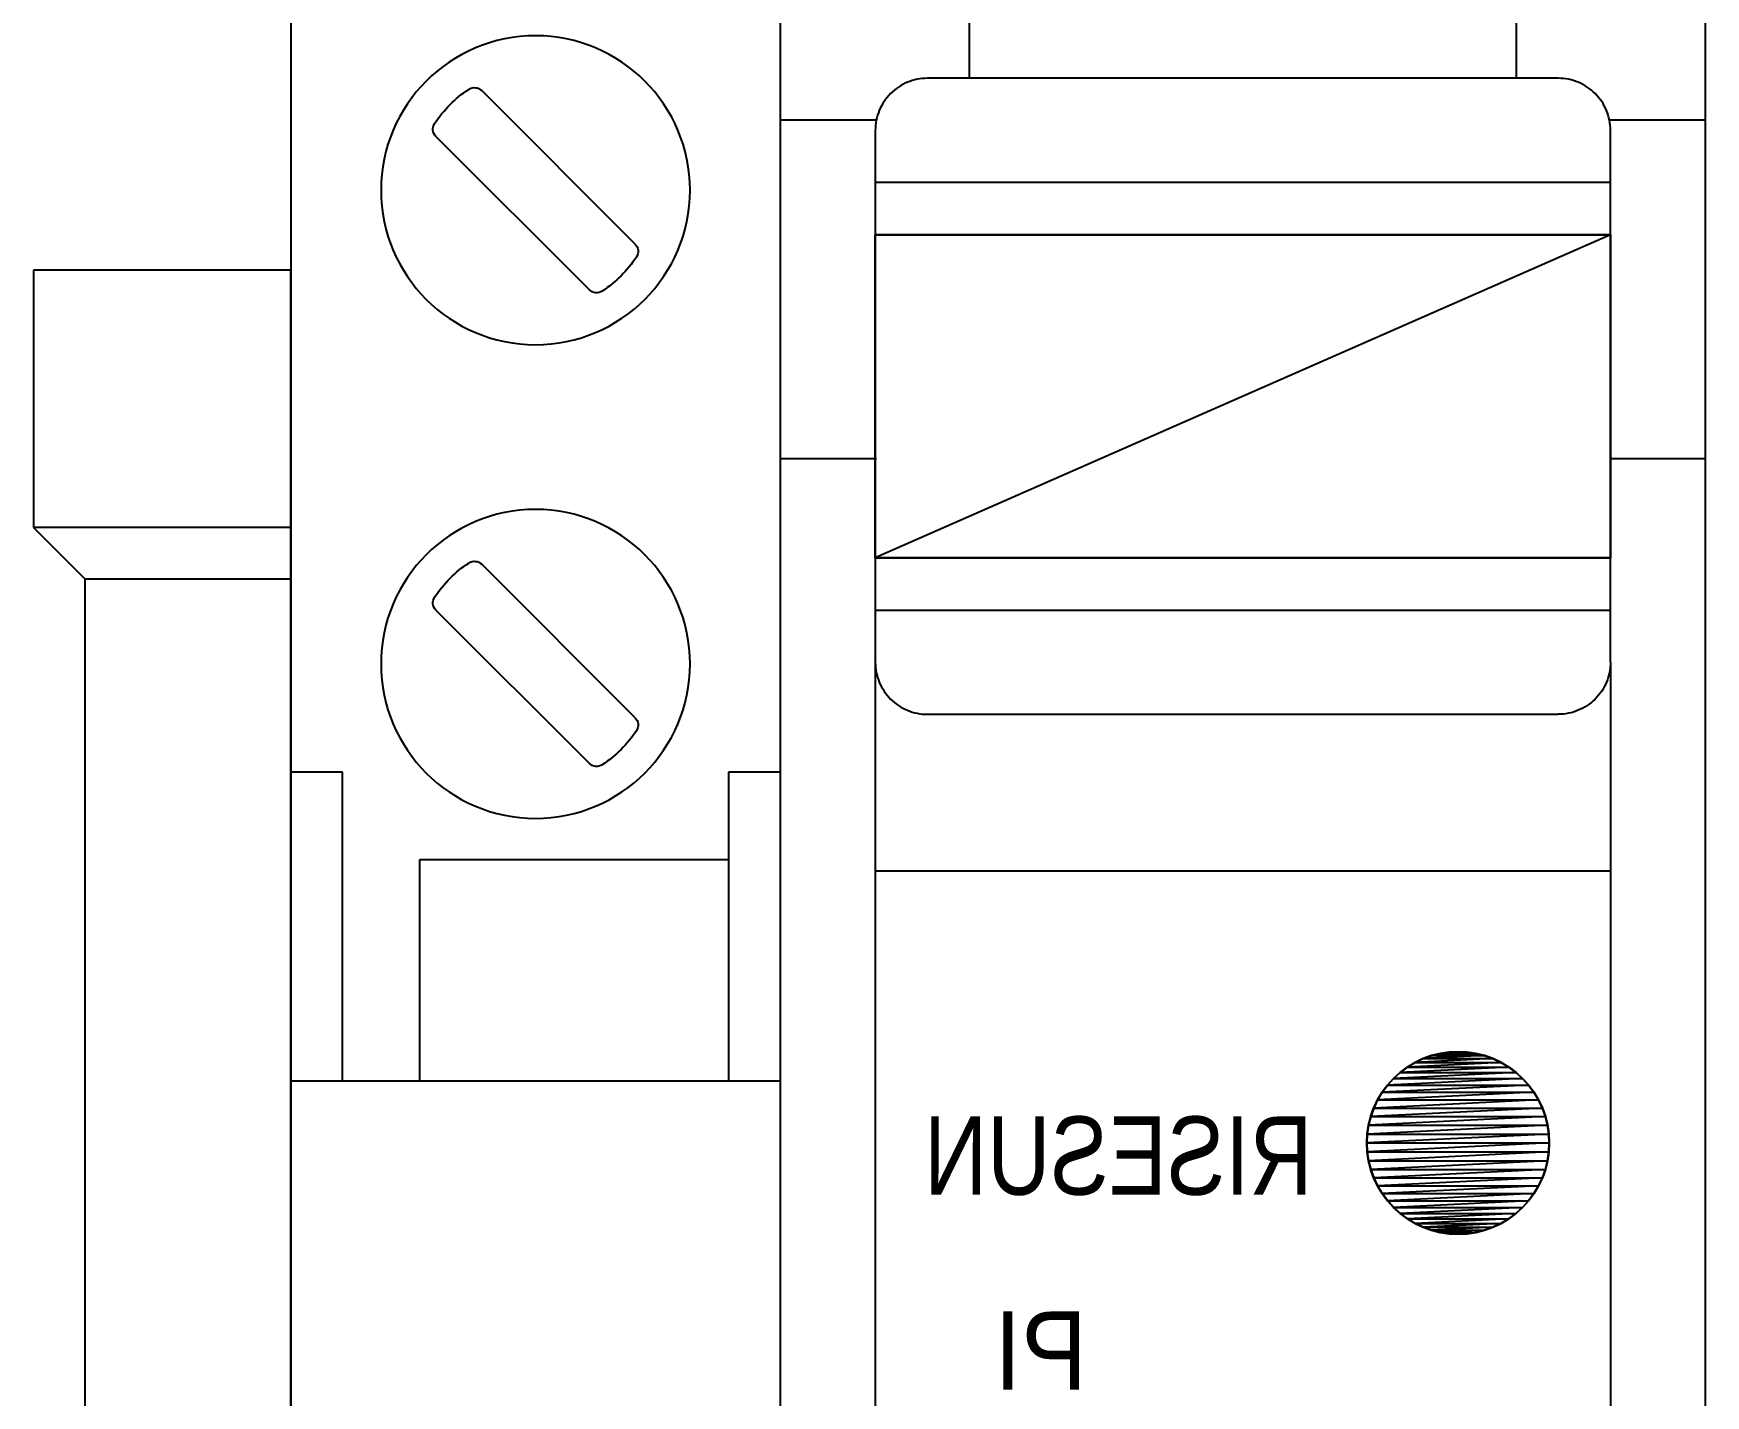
# Model space of a CAD drawing. Header units: millimetres. Extents: x -4798 to 103231, y 23514 to 54248.
# Drawn here: x -992.46 to -959.98, y 41242.39 to 41268.85 of the extents above; entities that cross this region are included whole.
import ezdxf

# ---------------------------------------------------------------- set-up
doc = ezdxf.new("R2010")
doc.units = ezdxf.units.MM
doc.header["$LTSCALE"] = 3
doc.linetypes.add('NEW_LINE159', pattern=[0.7, 0.5, -0.2])
doc.layers.add('1', color=3, linetype='Continuous')
doc.layers.add('DUT', color=7, linetype='Continuous')
doc.styles.add('Arial', font='arial.ttf')

# ---------------------------------------------------------------- blocks, each defined once
blk = doc.blocks.new('*U40')
for p, q in [((8.986, 0), (8.986, 79.4816)), ((26.958, 79.4816), (26.958, 0)), ((12.6564, 63.1802), (12.6564, 66.4202)), ((23.2877, 66.4202), (23.2877, 63.1802)), ((11.2438, 62.9818), (11.2845, 63.0102)), ((11.2845, 63.0102), (11.3262, 63.0368)), ((11.3262, 63.0368), (11.3694, 63.0611)), ((11.3694, 63.0611), (11.4135, 63.0833)), ((11.4135, 63.0833), (11.4588, 63.1032)), ((11.4588, 63.1032), (11.5048, 63.1211)), ((11.5048, 63.1211), (11.5517, 63.1366)), ((11.5517, 63.1366), (11.5993, 63.1499)), ((11.5993, 63.1499), (11.6478, 63.1607)), ((11.6478, 63.1607), (11.6966, 63.1694)), ((11.6966, 63.1694), (11.7461, 63.1754)), ((11.7461, 63.1754), (11.796, 63.179)), ((11.796, 63.179), (11.8464, 63.1802)), ((11.8464, 63.1802), (12.6564, 63.1802)), ((12.6564, 63.1802), (23.2877, 63.1802)), ((23.2877, 63.1802), (24.0977, 63.1802)), ((24.0977, 63.1802), (24.0977, 63.1802)), ((24.0977, 63.1802), (24.1478, 63.179)), ((24.1478, 63.179), (24.1977, 63.1754)), ((24.1977, 63.1754), (24.2471, 63.1694)), ((24.2471, 63.1694), (24.296, 63.1607)), ((24.296, 63.1607), (24.3442, 63.1499)), ((24.3442, 63.1499), (24.3919, 63.1366)), ((24.3919, 63.1366), (24.4388, 63.1211)), ((24.4388, 63.1211), (24.485, 63.1032)), ((24.485, 63.1032), (24.5301, 63.0833)), ((24.5301, 63.0833), (24.5742, 63.0611)), ((24.5742, 63.0611), (24.6172, 63.0368)), ((24.6172, 63.0368), (24.6592, 63.0102)), ((24.6592, 63.0102), (24.6997, 62.9818)), ((10.953, 62.6447), (10.9773, 62.6879)), ((10.9773, 62.6879), (11.0039, 62.7296)), ((11.0039, 62.7296), (11.0323, 62.7703)), ((11.0323, 62.7703), (11.063, 62.8096)), ((11.063, 62.8096), (11.0956, 62.8475)), ((11.0956, 62.8475), (11.1304, 62.8837)), ((11.1304, 62.8837), (11.1666, 62.9185)), ((11.1304, 62.8837), (11.1304, 62.8837)), ((11.1666, 62.9185), (11.2045, 62.9511)), ((11.2045, 62.9511), (11.2438, 62.9818)), ((24.6997, 62.9818), (24.7392, 62.9511)), ((24.7392, 62.9511), (24.7771, 62.9185)), ((24.7771, 62.9185), (24.8136, 62.8837)), ((24.8136, 62.8837), (24.8136, 62.8837)), ((24.8136, 62.8837), (24.8481, 62.8475)), ((24.8481, 62.8475), (24.8807, 62.8096)), ((24.8807, 62.8096), (24.9112, 62.7703)), ((24.9112, 62.7703), (24.9399, 62.7296)), ((24.9399, 62.7296), (24.9663, 62.6879)), ((24.9663, 62.6879), (24.9907, 62.6447)), ((8.986, 62.3702), (10.8543, 62.3702)), ((10.8447, 62.3175), (10.8534, 62.3663)), ((10.8534, 62.3663), (10.8642, 62.4148)), ((10.8642, 62.4148), (10.8775, 62.4624)), ((10.8775, 62.4624), (10.893, 62.5093)), ((10.893, 62.5093), (10.9109, 62.5553)), ((10.9109, 62.5553), (10.9308, 62.6006)), ((10.9308, 62.6006), (10.953, 62.6447)), ((24.9907, 62.6447), (25.0129, 62.6006)), ((25.0129, 62.6006), (25.033, 62.5553)), ((25.033, 62.5553), (25.0507, 62.5093)), ((25.0507, 62.5093), (25.0663, 62.4624)), ((25.0663, 62.4624), (25.0795, 62.4148)), ((25.0795, 62.4148), (25.0905, 62.3663)), ((25.0897, 62.3702), (26.958, 62.3702)), ((25.0905, 62.3663), (25.0989, 62.3175)), ((10.8339, 62.1677), (10.8351, 62.2181)), ((10.8339, 60.1427), (10.8339, 62.1677)), ((10.8339, 62.1677), (10.8339, 62.1677)), ((10.8351, 62.2181), (10.8387, 62.268)), ((10.8387, 62.268), (10.8447, 62.3175)), ((25.0989, 62.3175), (25.1052, 62.268)), ((25.1052, 62.268), (25.1088, 62.2181)), ((25.1088, 62.2181), (25.1102, 62.1677)), ((25.1102, 62.1677), (25.1102, 60.1427)), ((10.8339, 61.1552), (25.1102, 61.1552)), ((10.8339, 60.1427), (25.1102, 60.1427)), ((10.8339, 53.8652), (10.8339, 60.1427)), ((25.1102, 60.1427), (25.1102, 53.8652)), ((8.986, 55.789), (10.8543, 55.789)), ((25.0897, 55.789), (26.958, 55.789)), ((10.8339, 51.8402), (10.8339, 53.8652)), ((25.1102, 53.8652), (10.8339, 53.8652)), ((25.1102, 53.8652), (25.1102, 51.8402)), ((25.1102, 52.8527), (10.8339, 52.8527)), ((10.8339, 51.8402), (10.8339, 51.8402)), ((10.8339, 51.8402), (10.8351, 51.7901)), ((10.8339, 51.8402), (10.8339, 20.4526)), ((10.8351, 51.7901), (10.8387, 51.7402)), ((10.8387, 51.7402), (10.8447, 51.6908)), ((10.8447, 51.6908), (10.8534, 51.6419)), ((10.8534, 51.6419), (10.8642, 51.5937)), ((25.0905, 51.6419), (25.0795, 51.5937)), ((25.0989, 51.6908), (25.0905, 51.6419)), ((25.1052, 51.7402), (25.0989, 51.6908)), ((25.1088, 51.7901), (25.1052, 51.7402)), ((25.1102, 51.8402), (25.1088, 51.7901)), ((25.1102, 51.8402), (25.1102, 51.8402)), ((25.1102, 51.8402), (25.1102, 20.4526)), ((10.8642, 51.5937), (10.8775, 51.546)), ((10.8775, 51.546), (10.893, 51.4991)), ((10.893, 51.4991), (10.9109, 51.4528)), ((10.9109, 51.4528), (10.9308, 51.4077)), ((10.9308, 51.4077), (10.953, 51.3636)), ((10.953, 51.3636), (10.9773, 51.3206)), ((10.9773, 51.3206), (11.0039, 51.2786)), ((24.9663, 51.3206), (24.9399, 51.2786)), ((24.9907, 51.3636), (24.9663, 51.3206)), ((25.0129, 51.4077), (24.9907, 51.3636)), ((25.033, 51.4528), (25.0129, 51.4077)), ((25.0507, 51.4991), (25.033, 51.4528)), ((25.0663, 51.546), (25.0507, 51.4991)), ((25.0795, 51.5937), (25.0663, 51.546)), ((11.0039, 51.2786), (11.0323, 51.2381)), ((11.0323, 51.2381), (11.063, 51.1986)), ((11.063, 51.1986), (11.0956, 51.1607)), ((11.0956, 51.1607), (11.1304, 51.1242)), ((11.1304, 51.1242), (11.1304, 51.1242)), ((11.1304, 51.1242), (11.1666, 51.0897)), ((11.1666, 51.0897), (11.2045, 51.0571)), ((11.2045, 51.0571), (11.2438, 51.0266)), ((11.2438, 51.0266), (11.2845, 50.9979)), ((11.2845, 50.9979), (11.3262, 50.9715)), ((24.6592, 50.9979), (24.6172, 50.9715)), ((24.6997, 51.0266), (24.6592, 50.9979)), ((24.7392, 51.0571), (24.6997, 51.0266)), ((24.7771, 51.0897), (24.7392, 51.0571)), ((24.8136, 51.1242), (24.7771, 51.0897)), ((24.8481, 51.1607), (24.8136, 51.1242)), ((24.8136, 51.1242), (24.8136, 51.1242)), ((24.8807, 51.1986), (24.8481, 51.1607)), ((24.9112, 51.2381), (24.8807, 51.1986)), ((24.9399, 51.2786), (24.9112, 51.2381)), ((11.3262, 50.9715), (11.3694, 50.9471)), ((11.3694, 50.9471), (11.4135, 50.9249)), ((11.4135, 50.9249), (11.4588, 50.9048)), ((11.4588, 50.9048), (11.5048, 50.8871)), ((11.5048, 50.8871), (11.5517, 50.8716)), ((11.5517, 50.8716), (11.5993, 50.8584)), ((11.5993, 50.8584), (11.6478, 50.8474)), ((11.6478, 50.8474), (11.6966, 50.839)), ((11.6966, 50.839), (11.7461, 50.8327)), ((11.7461, 50.8327), (11.796, 50.8291)), ((11.796, 50.8291), (11.8464, 50.8277)), ((24.0977, 50.8277), (11.8464, 50.8277)), ((24.1478, 50.8291), (24.0977, 50.8277)), ((24.1977, 50.8327), (24.1478, 50.8291)), ((24.2471, 50.839), (24.1977, 50.8327)), ((24.296, 50.8474), (24.2471, 50.839)), ((24.3442, 50.8584), (24.296, 50.8474)), ((24.3919, 50.8716), (24.3442, 50.8584)), ((24.4388, 50.8871), (24.3919, 50.8716)), ((24.485, 50.9048), (24.4388, 50.8871)), ((24.5301, 50.9249), (24.485, 50.9048)), ((24.5742, 50.9471), (24.5301, 50.9249)), ((24.6172, 50.9715), (24.5742, 50.9471)), ((25.1102, 47.7902), (10.8339, 47.7902))]:
    blk.add_line(p, q)
at = {"color": 144}
for p, q in [((10.8339, 60.1427), (25.1102, 60.1427)), ((10.8339, 60.1427), (10.8339, 60.1427)), ((10.8339, 60.1427), (25.1102, 53.8652)), ((10.8339, 53.8652), (10.8339, 60.1427)), ((10.8339, 60.1427), (25.1102, 53.8652)), ((25.1102, 60.1427), (10.8339, 60.1427)), ((10.8339, 60.1427), (25.1102, 60.1427)), ((10.8339, 60.1427), (10.8339, 53.8652)), ((25.1102, 53.8652), (25.1102, 60.1427)), ((25.1102, 60.1427), (25.1102, 53.8652)), ((25.1102, 53.8652), (10.8339, 53.8652)), ((10.8339, 53.8652), (25.1102, 53.8652)), ((10.8339, 53.8652), (10.8339, 53.8652)), ((10.8339, 53.8652), (25.1102, 53.8652))]:
    blk.add_line(p, q, dxfattribs=at)
at = {"color": 251, "linetype": 'NEW_LINE159'}
for p, q in [((13.2656, 44.1944), (13.1029, 44.1348)), ((13.4354, 44.238), (13.2656, 44.1944)), ((13.6114, 44.2649), (13.4354, 44.238)), ((13.7927, 44.2739), (13.6114, 44.2649)), ((13.9737, 44.2649), (13.7927, 44.2739)), ((13.7927, 44.2739), (13.7927, 44.2739)), ((14.1497, 44.238), (13.9737, 44.2649)), ((14.3194, 44.1944), (14.1497, 44.238)), ((14.4823, 44.1348), (14.3194, 44.1944)), ((12.6655, 43.8695), (12.5398, 43.755)), ((12.8019, 43.9714), (12.6655, 43.8695)), ((12.9479, 44.0603), (12.8019, 43.9714)), ((13.1029, 44.1348), (12.9479, 44.0603)), ((14.6371, 44.0603), (14.4823, 44.1348)), ((14.7832, 43.9714), (14.6371, 44.0603)), ((14.9196, 43.8695), (14.7832, 43.9714)), ((15.0455, 43.755), (14.9196, 43.8695)), ((12.4253, 43.6293), (12.3234, 43.4929)), ((12.5398, 43.755), (12.4253, 43.6293)), ((15.1597, 43.6293), (15.0455, 43.755)), ((15.2618, 43.4929), (15.1597, 43.6293)), ((12.16, 43.1918), (12.1004, 43.0291)), ((12.2345, 43.3468), (12.16, 43.1918)), ((12.3234, 43.4929), (12.2345, 43.3468)), ((15.3505, 43.3468), (15.2618, 43.4929)), ((15.4253, 43.1918), (15.3505, 43.3468)), ((15.4848, 43.0291), (15.4253, 43.1918)), ((12.1004, 43.0291), (12.0568, 42.8593)), ((15.5285, 42.8593), (15.4848, 43.0291)), ((12.0299, 42.6833), (12.0209, 42.502)), ((12.0568, 42.8593), (12.0299, 42.6833)), ((15.5554, 42.6833), (15.5285, 42.8593)), ((15.5646, 42.502), (15.5554, 42.6833)), ((12.0209, 42.502), (12.0209, 42.502)), ((12.0209, 42.502), (12.0298, 42.321)), ((12.0298, 42.321), (12.0567, 42.145)), ((15.5285, 42.145), (15.5554, 42.321)), ((15.5554, 42.321), (15.5646, 42.502)), ((15.5646, 42.502), (15.5646, 42.502)), ((12.0567, 42.145), (12.1003, 41.9753)), ((12.1003, 41.9753), (12.1599, 41.8124)), ((15.4253, 41.8124), (15.4848, 41.9753)), ((15.4848, 41.9753), (15.5285, 42.145)), ((12.1599, 41.8124), (12.2344, 41.6576)), ((12.2344, 41.6576), (12.3233, 41.5115)), ((15.2618, 41.5115), (15.3505, 41.6576)), ((15.3505, 41.6576), (15.4253, 41.8124)), ((12.3233, 41.5115), (12.4252, 41.3751)), ((12.4252, 41.3751), (12.5397, 41.2492)), ((12.5397, 41.2492), (12.6654, 41.135)), ((14.9196, 41.135), (15.0455, 41.2492)), ((15.0455, 41.2492), (15.1597, 41.3751)), ((15.1597, 41.3751), (15.2618, 41.5115)), ((12.6654, 41.135), (12.8018, 41.0329)), ((12.8018, 41.0329), (12.9479, 40.9442)), ((12.9479, 40.9442), (13.1029, 40.8694)), ((14.4823, 40.8694), (14.6371, 40.9442)), ((14.6371, 40.9442), (14.7832, 41.0329)), ((14.7832, 41.0329), (14.9196, 41.135)), ((13.1029, 40.8694), (13.2656, 40.8099)), ((13.2656, 40.8099), (13.4354, 40.7662)), ((13.4354, 40.7662), (13.6114, 40.7393)), ((13.6114, 40.7393), (13.7927, 40.7301)), ((13.7927, 40.7301), (13.9737, 40.7393)), ((13.7927, 40.7301), (13.7927, 40.7301)), ((13.9737, 40.7393), (14.1497, 40.7662)), ((14.1497, 40.7662), (14.3194, 40.8099)), ((14.3194, 40.8099), (14.4823, 40.8694))]:
    blk.add_line(p, q, dxfattribs=at)
at = {"color": 251}
for p, q in [((13.1147, 44.139), (13.2784, 44.1975)), ((13.2784, 44.1975), (13.1147, 44.139)), ((13.2784, 44.1975), (13.4471, 44.2398)), ((13.4471, 44.2398), (13.2784, 44.1975)), ((14.3071, 44.1975), (13.2784, 44.1975)), ((13.2784, 44.1975), (14.4708, 44.139)), ((13.2784, 44.1975), (14.4708, 44.139)), ((14.3071, 44.1975), (13.2784, 44.1975)), ((13.4471, 44.2398), (13.6191, 44.2653)), ((13.6191, 44.2653), (13.4471, 44.2398)), ((14.1384, 44.2398), (13.4471, 44.2398)), ((13.4471, 44.2398), (14.3071, 44.1975)), ((13.4471, 44.2398), (14.3071, 44.1975)), ((14.1384, 44.2398), (13.4471, 44.2398)), ((13.6191, 44.2653), (13.7927, 44.2739)), ((13.7927, 44.2739), (13.6191, 44.2653)), ((13.9664, 44.2653), (13.6191, 44.2653)), ((13.6191, 44.2653), (14.1384, 44.2398)), ((13.6191, 44.2653), (14.1384, 44.2398)), ((13.9664, 44.2653), (13.6191, 44.2653)), ((13.7927, 44.2739), (13.9664, 44.2653)), ((13.9664, 44.2653), (13.7927, 44.2739)), ((14.1384, 44.2398), (13.9664, 44.2653)), ((13.9664, 44.2653), (14.1384, 44.2398)), ((14.3071, 44.1975), (14.1384, 44.2398)), ((14.1384, 44.2398), (14.3071, 44.1975)), ((14.4708, 44.139), (14.3071, 44.1975)), ((14.3071, 44.1975), (14.4708, 44.139)), ((12.5398, 43.7549), (12.6687, 43.8716)), ((12.6687, 43.8716), (12.5398, 43.7549)), ((12.6687, 43.8716), (12.8083, 43.9753)), ((12.8083, 43.9753), (12.6687, 43.8716)), ((14.9168, 43.8716), (12.6687, 43.8716)), ((12.6687, 43.8716), (15.0456, 43.7549)), ((12.6687, 43.8716), (15.0456, 43.7549)), ((14.9168, 43.8716), (12.6687, 43.8716)), ((12.8083, 43.9753), (12.9575, 44.0646)), ((12.9575, 44.0646), (12.8083, 43.9753)), ((14.7772, 43.9753), (12.8083, 43.9753)), ((12.8083, 43.9753), (14.9168, 43.8716)), ((12.8083, 43.9753), (14.9168, 43.8716)), ((14.7772, 43.9753), (12.8083, 43.9753)), ((12.9575, 44.0646), (13.1147, 44.139)), ((13.1147, 44.139), (12.9575, 44.0646)), ((14.628, 44.0646), (12.9575, 44.0646)), ((12.9575, 44.0646), (14.7772, 43.9753)), ((12.9575, 44.0646), (14.7772, 43.9753)), ((14.628, 44.0646), (12.9575, 44.0646)), ((14.4708, 44.139), (13.1147, 44.139)), ((13.1147, 44.139), (14.628, 44.0646)), ((13.1147, 44.139), (14.628, 44.0646)), ((14.4708, 44.139), (13.1147, 44.139)), ((14.628, 44.0646), (14.4708, 44.139)), ((14.4708, 44.139), (14.628, 44.0646)), ((14.7772, 43.9753), (14.628, 44.0646)), ((14.628, 44.0646), (14.7772, 43.9753)), ((14.9168, 43.8716), (14.7772, 43.9753)), ((14.7772, 43.9753), (14.9168, 43.8716)), ((15.0456, 43.7549), (14.9168, 43.8716)), ((14.9168, 43.8716), (15.0456, 43.7549)), ((12.3195, 43.4864), (12.4231, 43.6261)), ((12.4231, 43.6261), (12.3195, 43.4864)), ((12.4231, 43.6261), (12.5398, 43.7549)), ((12.5398, 43.7549), (12.4231, 43.6261)), ((15.1624, 43.6261), (12.4231, 43.6261)), ((12.4231, 43.6261), (15.266, 43.4864)), ((12.4231, 43.6261), (15.266, 43.4864)), ((15.1624, 43.6261), (12.4231, 43.6261)), ((15.0456, 43.7549), (12.5398, 43.7549)), ((12.5398, 43.7549), (15.1624, 43.6261)), ((12.5398, 43.7549), (15.1624, 43.6261)), ((15.0456, 43.7549), (12.5398, 43.7549)), ((15.1624, 43.6261), (15.0456, 43.7549)), ((15.0456, 43.7549), (15.1624, 43.6261)), ((15.266, 43.4864), (15.1624, 43.6261)), ((15.1624, 43.6261), (15.266, 43.4864)), ((12.1557, 43.1801), (12.2301, 43.3372)), ((12.2301, 43.3372), (12.1557, 43.1801)), ((12.2301, 43.3372), (12.3195, 43.4864)), ((12.3195, 43.4864), (12.2301, 43.3372)), ((15.3554, 43.3372), (12.2301, 43.3372)), ((12.2301, 43.3372), (15.4297, 43.1801)), ((12.2301, 43.3372), (15.4297, 43.1801)), ((15.3554, 43.3372), (12.2301, 43.3372)), ((15.266, 43.4864), (12.3195, 43.4864)), ((12.3195, 43.4864), (15.3554, 43.3372)), ((12.3195, 43.4864), (15.3554, 43.3372)), ((15.266, 43.4864), (12.3195, 43.4864)), ((15.3554, 43.3372), (15.266, 43.4864)), ((15.266, 43.4864), (15.3554, 43.3372)), ((15.4297, 43.1801), (15.3554, 43.3372)), ((15.3554, 43.3372), (15.4297, 43.1801)), ((12.0549, 42.8476), (12.0972, 43.0163)), ((12.0972, 43.0163), (12.0549, 42.8476)), ((12.0972, 43.0163), (12.1557, 43.1801)), ((12.1557, 43.1801), (12.0972, 43.0163)), ((15.4883, 43.0163), (12.0972, 43.0163)), ((12.0972, 43.0163), (15.5306, 42.8476)), ((12.0972, 43.0163), (15.5306, 42.8476)), ((15.4883, 43.0163), (12.0972, 43.0163)), ((15.4297, 43.1801), (12.1557, 43.1801)), ((12.1557, 43.1801), (15.4883, 43.0163)), ((12.1557, 43.1801), (15.4883, 43.0163)), ((15.4297, 43.1801), (12.1557, 43.1801)), ((15.4883, 43.0163), (15.4297, 43.1801)), ((15.4297, 43.1801), (15.4883, 43.0163)), ((15.5306, 42.8476), (15.4883, 43.0163)), ((15.4883, 43.0163), (15.5306, 42.8476)), ((12.0209, 42.502), (12.0294, 42.6756)), ((12.0294, 42.6756), (12.0209, 42.502)), ((12.0294, 42.6756), (12.0549, 42.8476)), ((12.0549, 42.8476), (12.0294, 42.6756)), ((15.5561, 42.6756), (12.0294, 42.6756)), ((12.0294, 42.6756), (15.5646, 42.502)), ((12.0294, 42.6756), (15.5646, 42.502)), ((15.5561, 42.6756), (12.0294, 42.6756)), ((15.5306, 42.8476), (12.0549, 42.8476)), ((12.0549, 42.8476), (15.5561, 42.6756)), ((12.0549, 42.8476), (15.5561, 42.6756)), ((15.5306, 42.8476), (12.0549, 42.8476)), ((15.5561, 42.6756), (15.5306, 42.8476)), ((15.5306, 42.8476), (15.5561, 42.6756)), ((15.5646, 42.502), (15.5561, 42.6756)), ((15.5561, 42.6756), (15.5646, 42.502)), ((15.5646, 42.502), (12.0209, 42.502)), ((12.0209, 42.502), (15.5561, 42.3283)), ((12.0294, 42.3283), (12.0209, 42.502)), ((12.0209, 42.502), (15.5561, 42.3283)), ((15.5646, 42.502), (12.0209, 42.502)), ((12.0209, 42.502), (12.0294, 42.3283)), ((15.5561, 42.3283), (12.0294, 42.3283)), ((12.0294, 42.3283), (15.5306, 42.1563)), ((12.0549, 42.1563), (12.0294, 42.3283)), ((12.0294, 42.3283), (15.5306, 42.1563)), ((15.5561, 42.3283), (12.0294, 42.3283)), ((12.0294, 42.3283), (12.0549, 42.1563)), ((15.5306, 42.1563), (15.5561, 42.3283)), ((15.5561, 42.3283), (15.5306, 42.1563)), ((15.5561, 42.3283), (15.5646, 42.502)), ((15.5646, 42.502), (15.5561, 42.3283)), ((15.5306, 42.1563), (12.0549, 42.1563)), ((12.0549, 42.1563), (15.4883, 41.9876)), ((12.0972, 41.9876), (12.0549, 42.1563)), ((12.0549, 42.1563), (15.4883, 41.9876)), ((15.5306, 42.1563), (12.0549, 42.1563)), ((12.0549, 42.1563), (12.0972, 41.9876)), ((15.4883, 41.9876), (12.0972, 41.9876)), ((12.0972, 41.9876), (15.4297, 41.8239)), ((12.1557, 41.8239), (12.0972, 41.9876)), ((12.0972, 41.9876), (15.4297, 41.8239)), ((15.4883, 41.9876), (12.0972, 41.9876)), ((12.0972, 41.9876), (12.1557, 41.8239)), ((15.4297, 41.8239), (15.4883, 41.9876)), ((15.4883, 41.9876), (15.4297, 41.8239)), ((15.4883, 41.9876), (15.5306, 42.1563)), ((15.5306, 42.1563), (15.4883, 41.9876)), ((15.4297, 41.8239), (12.1557, 41.8239)), ((12.1557, 41.8239), (15.3554, 41.6667)), ((12.2301, 41.6667), (12.1557, 41.8239)), ((12.1557, 41.8239), (15.3554, 41.6667)), ((15.4297, 41.8239), (12.1557, 41.8239)), ((12.1557, 41.8239), (12.2301, 41.6667)), ((15.3554, 41.6667), (12.2301, 41.6667)), ((12.2301, 41.6667), (15.266, 41.5176)), ((12.3195, 41.5176), (12.2301, 41.6667)), ((12.2301, 41.6667), (15.266, 41.5176)), ((15.3554, 41.6667), (12.2301, 41.6667)), ((12.2301, 41.6667), (12.3195, 41.5176)), ((15.266, 41.5176), (15.3554, 41.6667)), ((15.3554, 41.6667), (15.266, 41.5176)), ((15.3554, 41.6667), (15.4297, 41.8239)), ((15.4297, 41.8239), (15.3554, 41.6667)), ((15.266, 41.5176), (12.3195, 41.5176)), ((12.3195, 41.5176), (15.1624, 41.3779)), ((12.4231, 41.3779), (12.3195, 41.5176)), ((12.3195, 41.5176), (15.1624, 41.3779)), ((15.266, 41.5176), (12.3195, 41.5176)), ((12.3195, 41.5176), (12.4231, 41.3779)), ((15.1624, 41.3779), (12.4231, 41.3779)), ((12.4231, 41.3779), (15.0456, 41.2491)), ((12.5398, 41.2491), (12.4231, 41.3779)), ((12.4231, 41.3779), (15.0456, 41.2491)), ((15.1624, 41.3779), (12.4231, 41.3779)), ((12.4231, 41.3779), (12.5398, 41.2491)), ((15.0456, 41.2491), (12.5398, 41.2491)), ((12.5398, 41.2491), (14.9168, 41.1323)), ((12.6687, 41.1323), (12.5398, 41.2491)), ((12.5398, 41.2491), (14.9168, 41.1323)), ((15.0456, 41.2491), (12.5398, 41.2491)), ((12.5398, 41.2491), (12.6687, 41.1323)), ((14.9168, 41.1323), (15.0456, 41.2491)), ((15.0456, 41.2491), (14.9168, 41.1323)), ((15.0456, 41.2491), (15.1624, 41.3779)), ((15.1624, 41.3779), (15.0456, 41.2491)), ((15.1624, 41.3779), (15.266, 41.5176)), ((15.266, 41.5176), (15.1624, 41.3779)), ((14.9168, 41.1323), (12.6687, 41.1323)), ((12.6687, 41.1323), (14.7772, 41.0287)), ((12.8083, 41.0287), (12.6687, 41.1323)), ((12.6687, 41.1323), (14.7772, 41.0287)), ((14.9168, 41.1323), (12.6687, 41.1323)), ((12.6687, 41.1323), (12.8083, 41.0287)), ((14.7772, 41.0287), (12.8083, 41.0287)), ((12.8083, 41.0287), (14.628, 40.9393)), ((12.9575, 40.9393), (12.8083, 41.0287)), ((12.8083, 41.0287), (14.628, 40.9393)), ((14.7772, 41.0287), (12.8083, 41.0287)), ((12.8083, 41.0287), (12.9575, 40.9393)), ((14.628, 40.9393), (12.9575, 40.9393)), ((12.9575, 40.9393), (14.4708, 40.865)), ((13.1147, 40.865), (12.9575, 40.9393)), ((12.9575, 40.9393), (14.4708, 40.865)), ((14.628, 40.9393), (12.9575, 40.9393)), ((12.9575, 40.9393), (13.1147, 40.865)), ((14.4708, 40.865), (14.628, 40.9393)), ((14.628, 40.9393), (14.4708, 40.865)), ((14.628, 40.9393), (14.7772, 41.0287)), ((14.7772, 41.0287), (14.628, 40.9393)), ((14.7772, 41.0287), (14.9168, 41.1323)), ((14.9168, 41.1323), (14.7772, 41.0287)), ((14.4708, 40.865), (13.1147, 40.865)), ((13.1147, 40.865), (14.3071, 40.8064)), ((13.2784, 40.8064), (13.1147, 40.865)), ((13.1147, 40.865), (14.3071, 40.8064)), ((14.4708, 40.865), (13.1147, 40.865)), ((13.1147, 40.865), (13.2784, 40.8064)), ((14.3071, 40.8064), (13.2784, 40.8064)), ((13.2784, 40.8064), (14.1384, 40.7641)), ((13.4471, 40.7641), (13.2784, 40.8064)), ((13.2784, 40.8064), (14.1384, 40.7641)), ((14.3071, 40.8064), (13.2784, 40.8064)), ((13.2784, 40.8064), (13.4471, 40.7641)), ((14.1384, 40.7641), (13.4471, 40.7641)), ((13.4471, 40.7641), (13.9664, 40.7386)), ((13.6191, 40.7386), (13.4471, 40.7641)), ((13.4471, 40.7641), (13.9664, 40.7386)), ((14.1384, 40.7641), (13.4471, 40.7641)), ((13.4471, 40.7641), (13.6191, 40.7386)), ((13.9664, 40.7386), (13.6191, 40.7386)), ((13.6191, 40.7386), (13.7927, 40.7301)), ((13.9664, 40.7386), (13.6191, 40.7386)), ((13.7927, 40.7301), (13.6191, 40.7386)), ((13.7927, 40.7301), (13.9664, 40.7386)), ((13.9664, 40.7386), (13.7927, 40.7301)), ((13.9664, 40.7386), (14.1384, 40.7641)), ((14.1384, 40.7641), (13.9664, 40.7386)), ((14.1384, 40.7641), (14.3071, 40.8064)), ((14.3071, 40.8064), (14.1384, 40.7641)), ((14.3071, 40.8064), (14.4708, 40.865)), ((14.4708, 40.865), (14.3071, 40.8064))]:
    blk.add_line(p, q, dxfattribs=at)
at = {"layer": '1', "color": 7}
for p, q in [((26.958, 67.2063), (26.958, 16.7063)), ((36.458, 67.2063), (36.458, 16.7063)), ((29.7738, 59.961), (32.7533, 62.9406)), ((30.6627, 59.0721), (33.6423, 62.0516)), ((36.458, 59.4563), (41.458, 59.4563)), ((36.458, 24.4563), (36.458, 59.4563)), ((41.458, 59.4563), (41.458, 54.4563)), ((36.458, 54.4563), (41.458, 54.4563)), ((41.458, 54.4563), (40.458, 53.4563)), ((29.7738, 50.761), (32.7533, 53.7406)), ((40.458, 53.4563), (36.458, 53.4563)), ((40.458, 53.4563), (40.458, 30.4563)), ((30.6627, 49.8721), (33.6423, 52.8516)), ((26.958, 49.7063), (27.958, 49.7063)), ((27.958, 49.7063), (27.958, 43.7063)), ((35.458, 43.7063), (35.458, 49.7063)), ((35.458, 49.7063), (36.458, 49.7063)), ((33.958, 48.0063), (27.958, 48.0063)), ((33.958, 43.7063), (33.958, 48.0063)), ((36.458, 43.7063), (26.958, 43.7063))]:
    blk.add_line(p, q, dxfattribs=at)
for centre in [(31.708, 61.0063), (31.708, 51.8063)]:
    blk.add_circle(centre, 3, dxfattribs=at)
for centre, radius, start, end in [((32.8947, 62.7992), 0.2, 56.4992, 135), ((31.708, 61.0063), 2.35, 33.5008, 56.4992), ((33.5009, 62.193), 0.2, 315, 33.5008), ((29.9152, 59.8196), 0.2, 135, 213.5008), ((31.708, 61.0063), 2.35, 213.5008, 236.4992), ((30.5213, 59.2135), 0.2, 236.4992, 315), ((32.8947, 53.5992), 0.2, 56.4992, 135), ((31.708, 51.8063), 2.35, 33.5008, 56.4992), ((33.5009, 52.993), 0.2, 315, 33.5008), ((29.9152, 50.6196), 0.2, 135, 213.5008), ((31.708, 51.8063), 2.35, 213.5008, 236.4992), ((30.5213, 50.0135), 0.2, 236.4992, 315)]:
    blk.add_arc(centre, radius, start, end, dxfattribs=at)
at = {"layer": 'DUT', "color": 251, "style": 'Arial', "oblique": 0}
for s, width, p in [('RISESUN', 0.8, (16.618, 41.497)), ('PI', 0.9, (20.9965, 37.7098))]:
    blk.add_text(s, height=1.51855, dxfattribs=dict(at, width=width)).set_placement(p)

msp = doc.modelspace()

# ---------------------------------------------------------------- block references
at = {"xscale": -1}
msp.add_blockref('*U40', (-950.997, 41204.796), dxfattribs=at)

doc.saveas('drawing.dxf')
